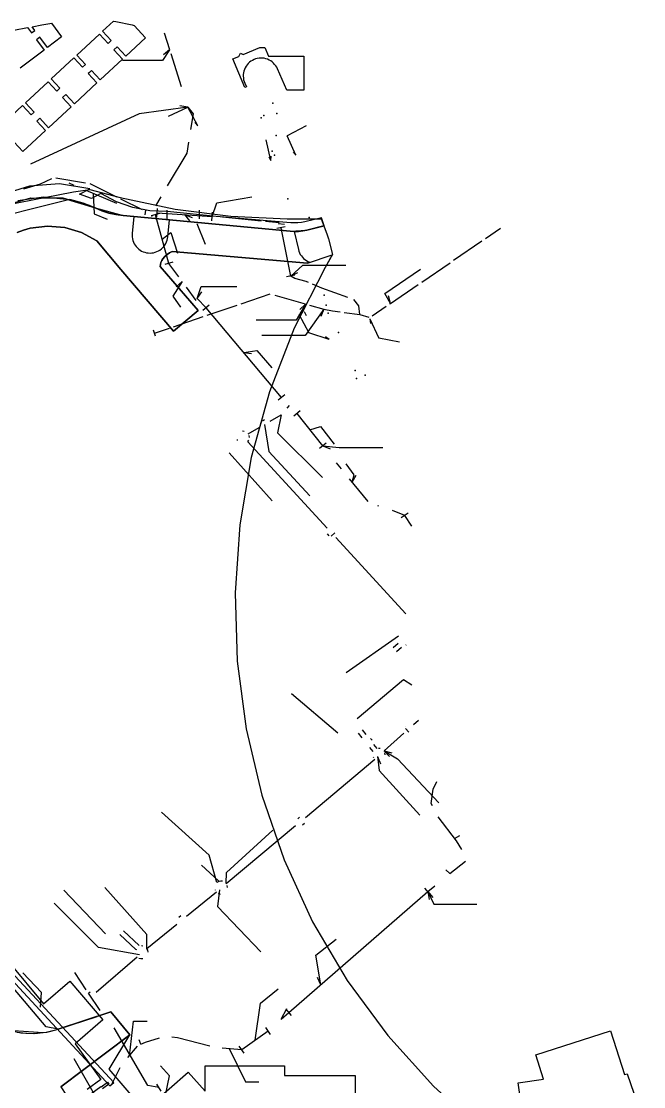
# Model space of a CAD drawing. Header units: metres. Extents: x -3782 to -2031, y 18790 to 19846.
# Drawn here: x -2140.7 to -2067.5, y 19476.4 to 19601.7 of the extents above; entities that cross this region are included whole.
import ezdxf

# ---------------------------------------------------------------- set-up
doc = ezdxf.new("R2010")
doc.units = ezdxf.units.M
for name, color, linetype in [('BOUNDARY', 7, 'Continuous'), ('CURB', 7, 'Continuous'), ('ELECTR_CABLE', 7, 'Continuous'), ('GAS', 7, 'Continuous'), ('GRASS', 7, 'Continuous'), ('GROUND', 7, 'Continuous'), ('OVERHEAD_POWER_LINE', 7, 'Continuous'), ('ROAD', 7, 'Continuous'), ('SEWER', 7, 'Continuous'), ('SIDEWALK_PATH', 7, 'Continuous'), ('TREE', 7, 'Continuous')]:
    doc.layers.add(name, color=color, linetype=linetype)

msp = doc.modelspace()

# ---------------------------------------------------------------- linework, layer by layer
at = {"layer": 'BOUNDARY'}
msp.add_lwpolyline([(-2144.28, 19579.78), (-2134.59, 19581.64), (-2132.67, 19581.91), (-2129.12, 19580.99), (-2122.65, 19579.61), (-2116.08, 19578.77), (-2109.46, 19578.47), (-2105.47, 19578.46), (-2104.8, 19576.7), (-2104.61, 19576.13), (-2104.11, 19574.27), (-2104.98, 19572.76), (-2108.62, 19565.61), (-2111.53, 19558.13), (-2113.68, 19550.39), (-2115.03, 19542.47), (-2115.59, 19534.46), (-2115.34, 19526.44), (-2114.29, 19518.48), (-2112.45, 19510.66), (-2109.83, 19503.07), (-2106.46, 19495.78), (-2102.38, 19488.87), (-2097.63, 19482.4), (-2092.25, 19476.43), (-2086.3, 19471.04)], dxfattribs=at)
at = {"layer": 'CURB'}
for points in [[(-2135.03, 19580.74), (-2146.63, 19577.82)], [(-2133.48, 19580.32), (-2135.03, 19580.74)], [(-2132.06, 19579.75), (-2133.48, 19580.32)], [(-2132.06, 19579.75), (-2128.74, 19578.85)], [(-2128.74, 19578.85), (-2109.12, 19577.01), (-2107.15, 19577.15), (-2105.1, 19577.64)], [(-2136.39, 19483.14), (-2131.81, 19484.65)], [(-2142.23, 19483.02), (-2138.17, 19482.73)], [(-2136.11, 19476.37), (-2127.93, 19482.51)]]:
    msp.add_lwpolyline(points, dxfattribs=at)
at = {"layer": 'ELECTR_CABLE'}
for points in [[(-2123.92, 19600.33), (-2123.3, 19598.39)], [(-2123.3, 19598.36), (-2124.13, 19597.09)], [(-2123.3, 19598.36), (-2124, 19597.75)], [(-2123.15, 19597.91), (-2121.92, 19594.03)], [(-2124.13, 19597.09), (-2128.83, 19597.09)], [(-2121.16, 19591.62), (-2126.89, 19590.82)], [(-2121.16, 19591.62), (-2122.08, 19591.74)], [(-2121.16, 19591.62), (-2120.53, 19590.81)], [(-2126.89, 19590.82), (-2139.66, 19584.9)], [(-2120.53, 19590.81), (-2120.83, 19588.97)], [(-2121.07, 19587.49), (-2121.28, 19586.19)], [(-2121.28, 19586.19), (-2123.56, 19582.35)], [(-2138.47, 19582.57), (-2137.14, 19583.2)], [(-2136.67, 19583.28), (-2133.18, 19582.72)], [(-2134.51, 19582.4), (-2135.1, 19582.65)], [(-2140.45, 19581.99), (-2138.47, 19582.57)], [(-2129.52, 19580.26), (-2133.13, 19581.81)], [(-2132.69, 19582.62), (-2129.53, 19581.05)], [(-2132.27, 19581.44), (-2132.18, 19579.04)], [(-2129.08, 19580.83), (-2126.52, 19579.56)], [(-2124.33, 19581.06), (-2124.95, 19580.01)], [(-2118.3, 19578.74), (-2117.75, 19580.34)], [(-2117.75, 19580.34), (-2113.63, 19581.05)], [(-2132.18, 19579.04), (-2130.62, 19578.42)], [(-2126.14, 19579.48), (-2126.22, 19578.92)], [(-2124.49, 19579.09), (-2125.45, 19578.82)], [(-2123.39, 19573.23), (-2124.97, 19578.95)], [(-2124.78, 19578.68), (-2124.72, 19579.68)], [(-2124.75, 19579.18), (-2118.3, 19578.74)], [(-2123.63, 19579.47), (-2123.63, 19578.47)], [(-2121.52, 19578.96), (-2120.94, 19578.23)], [(-2121.52, 19578.96), (-2120.65, 19578.63)], [(-2119.83, 19579.48), (-2119.83, 19578.48)], [(-2118.33, 19578.24), (-2118.26, 19579.24)], [(-2120.09, 19577.92), (-2119.09, 19575.47)], [(-2117.05, 19578.7), (-2112.51, 19578.24)], [(-2112.01, 19578.19), (-2110.39, 19578.03)], [(-2110.5, 19577.92), (-2109.79, 19577.82)], [(-2124.18, 19576.09), (-2123.16, 19576.87)], [(-2123.16, 19576.87), (-2122.35, 19574.44)], [(-2109.68, 19577.51), (-2110.66, 19577.32)], [(-2109.03, 19571.73), (-2110.17, 19577.41)], [(-2086.12, 19576.15), (-2084.36, 19577.35)], [(-2089.88, 19573.59), (-2086.54, 19575.87)], [(-2122.9, 19573.36), (-2123.87, 19573.09)], [(-2122.21, 19571.64), (-2123.39, 19573.23)], [(-2109.03, 19571.73), (-2107.62, 19573.02)], [(-2107.62, 19573.02), (-2102.54, 19573.02)], [(-2093.63, 19571.03), (-2090.29, 19573.31)], [(-2108.54, 19571.83), (-2109.53, 19571.64)], [(-2109.03, 19571.73), (-2108.2, 19572.15)], [(-2108.55, 19571.44), (-2109.03, 19571.73)], [(-2107.23, 19571.1), (-2108.55, 19571.44)], [(-2097.98, 19569.67), (-2093.78, 19572.54)], [(-2121.8, 19571.09), (-2122.92, 19569.38)], [(-2121.8, 19571.09), (-2122.51, 19570.47)], [(-2120.15, 19568.85), (-2121.32, 19570.44)], [(-2120.03, 19569.09), (-2119.57, 19570.52)], [(-2119.57, 19570.52), (-2115.39, 19570.52)], [(-2106.95, 19570.98), (-2107.23, 19571.1)], [(-2105.39, 19570.31), (-2106.49, 19570.78)], [(-2102.31, 19569.23), (-2105.39, 19570.31)], [(-2097.31, 19568.51), (-2094.05, 19570.74)], [(-2122.92, 19569.38), (-2122, 19568.08)], [(-2120.03, 19569.09), (-2119.51, 19569.87)], [(-2119, 19568), (-2120.03, 19569.09)], [(-2114.88, 19568.48), (-2111.47, 19569.64)], [(-2110.89, 19569.47), (-2107.33, 19568.45)], [(-2101.01, 19568.22), (-2101.61, 19568.98)], [(-2097.31, 19568.51), (-2097.98, 19569.67)], [(-2097.31, 19568.51), (-2097.54, 19569.42)], [(-2118.62, 19568.33), (-2119.39, 19567.68)], [(-2110.13, 19557.46), (-2119, 19568)], [(-2118.86, 19567.13), (-2115.35, 19568.32)], [(-2107.29, 19568.44), (-2108.4, 19566.53)], [(-2107.29, 19568.44), (-2107.96, 19567.79)], [(-2105.16, 19567.83), (-2107.35, 19564.75)], [(-2106.84, 19568.32), (-2105.16, 19567.83)], [(-2105.16, 19567.83), (-2105.48, 19566.96)], [(-2105.16, 19567.83), (-2104.13, 19567.65)], [(-2104.13, 19567.65), (-2103.23, 19567.53)], [(-2100.9, 19567.2), (-2101.01, 19568.22)], [(-2099.47, 19567.04), (-2097.8, 19568.18)], [(-2097.39, 19568.46), (-2097.31, 19568.51)], [(-2122.84, 19565.77), (-2119.34, 19566.97)], [(-2108.4, 19566.53), (-2113.09, 19566.53)], [(-2102.74, 19567.46), (-2100.9, 19567.2)], [(-2100.9, 19567.2), (-2099.85, 19566.91)], [(-2124.95, 19564.66), (-2125.19, 19565.37)], [(-2125.07, 19565.02), (-2123.32, 19565.61)], [(-2107.35, 19564.75), (-2112.43, 19564.75)], [(-2114.57, 19562.73), (-2113.03, 19562.96)], [(-2114.57, 19562.73), (-2113.64, 19562.62)], [(-2113.03, 19562.96), (-2111.27, 19560.92)], [(-2109.75, 19557.78), (-2110.51, 19557.14)], [(-2109.22, 19556.51), (-2109.49, 19556.21)], [(-2107.92, 19555.87), (-2108.69, 19555.24)], [(-2105.25, 19551.75), (-2108.3, 19555.55)], [(-2106.78, 19553.65), (-2105.53, 19554.04)], [(-2105.53, 19554.04), (-2103.91, 19551.94)], [(-2104.86, 19552.07), (-2105.64, 19551.44)], [(-2105.25, 19551.75), (-2103.32, 19551.57)], [(-2105.25, 19551.75), (-2104.38, 19551.42)], [(-2103.32, 19551.57), (-2098.2, 19551.57)], [(-2103.08, 19549.05), (-2103.65, 19549.75)], [(-2101.59, 19548.35), (-2102.5, 19549.64)], [(-2099.93, 19545.2), (-2102.13, 19547.89)], [(-2101.79, 19547.47), (-2101.59, 19548.35)], [(-2101.79, 19547.47), (-2101.35, 19548.3)], [(-2098.68, 19544.67), (-2098.8, 19544.71)], [(-2095.62, 19543.58), (-2097.06, 19544.16)], [(-2095.21, 19543.86), (-2096.04, 19543.3)], [(-2094.77, 19542.31), (-2095.62, 19543.58)], [(-2092.5, 19509.7), (-2092.28, 19511.39)], [(-2092.28, 19511.39), (-2091.85, 19512.28)], [(-2092.37, 19509.43), (-2092.5, 19509.7)], [(-2089.53, 19505.28), (-2091.68, 19508.11)], [(-2089.75, 19505.56), (-2089.12, 19505.94)], [(-2088.9, 19504.28), (-2089.53, 19505.28)], [(-2090.32, 19501.45), (-2088.49, 19502.91)], [(-2090.32, 19501.45), (-2090.78, 19501.9)], [(-2092.91, 19499.33), (-2092.09, 19500)], [(-2109.26, 19485.11), (-2092.91, 19499.33)], [(-2092.58, 19498.95), (-2093.24, 19499.71)], [(-2092.91, 19499.33), (-2092.21, 19497.86)], [(-2092.91, 19499.33), (-2092.75, 19498.41)], [(-2092.91, 19499.33), (-2092.3, 19498.63)], [(-2092.21, 19497.86), (-2087.13, 19497.86)], [(-2106.07, 19491.86), (-2103.69, 19493.74)], [(-2105.51, 19488.37), (-2106.07, 19491.86)], [(-2141.96, 19489.92), (-2129.87, 19476.87)], [(-2142.4, 19489.52), (-2130.31, 19476.46)], [(-2138.36, 19487.44), (-2140.57, 19489.77)], [(-2133.1, 19487.78), (-2134.46, 19489.81)], [(-2105.51, 19488.37), (-2105.9, 19489.22)], [(-2138.47, 19485.72), (-2138.36, 19487.44)], [(-2112.58, 19486.2), (-2110.53, 19487.88)], [(-2131.46, 19485.33), (-2132.82, 19487.36)], [(-2113.24, 19481.83), (-2112.58, 19486.2)], [(-2110.16, 19484.3), (-2109.48, 19485.59)], [(-2110.16, 19484.3), (-2109.26, 19485.11)], [(-2108.93, 19484.73), (-2109.58, 19485.49)], [(-2128.01, 19480.02), (-2127.53, 19484.1)], [(-2127.53, 19484.1), (-2125.94, 19484.1)], [(-2125.84, 19476.51), (-2129.82, 19483.3)], [(-2114.8, 19480.74), (-2111.69, 19482.93)], [(-2111.4, 19482.52), (-2111.97, 19483.34)], [(-2128.19, 19479.81), (-2127.08, 19481.15)], [(-2126.67, 19481.36), (-2126.87, 19481.88)], [(-2126.67, 19481.36), (-2126.14, 19481.62)], [(-2126.14, 19481.62), (-2124.5, 19482.11)], [(-2123.03, 19482.22), (-2122.36, 19482.16)], [(-2122.36, 19482.16), (-2118.56, 19481.19)], [(-2114.51, 19480.33), (-2115.09, 19481.15)], [(-2117.09, 19480.94), (-2114.8, 19480.74)], [(-2116.28, 19480.87), (-2114.38, 19476.96)], [(-2130.82, 19473.17), (-2134.54, 19479.65)], [(-2130.09, 19476.66), (-2129.09, 19478.62)], [(-2123.32, 19477.64), (-2124.38, 19478.83)], [(-2123.77, 19475.37), (-2123.32, 19477.64)], [(-2130.31, 19476.46), (-2129.87, 19476.87)], [(-2124.54, 19476.26), (-2125.84, 19476.51)], [(-2124.28, 19475.83), (-2124.8, 19476.69)], [(-2114.38, 19476.96), (-2112.79, 19476.96)]]:
    msp.add_lwpolyline(points, dxfattribs=at)
msp.add_lwpolyline([(-2114.62, 19597.8), (-2112.66, 19598.63), (-2112.08, 19598.61), (-2111.66, 19597.62), (-2107.51, 19597.62), (-2107.51, 19593.62), (-2109.51, 19593.62), (-2110.6, 19596.12), (-2110.69, 19596.3), (-2110.8, 19596.48), (-2110.93, 19596.64), (-2111.07, 19596.79), (-2111.22, 19596.93), (-2111.39, 19597.05), (-2111.57, 19597.15), (-2111.76, 19597.23), (-2111.95, 19597.3), (-2112.15, 19597.35), (-2112.36, 19597.37), (-2112.56, 19597.38), (-2112.77, 19597.36), (-2112.97, 19597.33), (-2113.17, 19597.28), (-2113.36, 19597.2), (-2113.55, 19597.11), (-2113.72, 19597), (-2113.89, 19596.88), (-2114.04, 19596.74), (-2114.17, 19596.58), (-2114.29, 19596.41), (-2114.39, 19596.24), (-2114.48, 19596.05), (-2114.54, 19595.85), (-2114.59, 19595.65), (-2114.62, 19595.45), (-2114.62, 19595.24), (-2114.61, 19595.04), (-2114.58, 19594.83), (-2114.52, 19594.63), (-2114.45, 19594.44), (-2114.26, 19594), (-2114.44, 19593.92), (-2115.86, 19597.28), (-2115.15, 19597.58), (-2114.94, 19597.97)], close=True, dxfattribs=at)
at = {"layer": 'GAS'}
for points in [[(-2143.27, 19589.33), (-2140.61, 19591.79), (-2139.59, 19590.69), (-2139.23, 19591.03), (-2140.25, 19592.13), (-2137.59, 19594.59), (-2136.57, 19593.49), (-2136.2, 19593.83), (-2137.22, 19594.93), (-2134.56, 19597.39), (-2133.54, 19596.29), (-2133.18, 19596.63), (-2134.2, 19597.73), (-2131.54, 19600.19), (-2130.52, 19599.09), (-2130.15, 19599.43), (-2131.17, 19600.53), (-2129.91, 19601.7), (-2129.6, 19601.67), (-2127.68, 19601.28), (-2127.48, 19601.22), (-2126.12, 19599.76), (-2128.45, 19597.6), (-2129.47, 19598.7), (-2129.84, 19598.36), (-2128.82, 19597.26), (-2131.48, 19594.8), (-2132.5, 19595.9), (-2132.71, 19595.7), (-2132.86, 19595.56), (-2131.84, 19594.46), (-2134.5, 19591.99), (-2135.52, 19593.09), (-2135.89, 19592.75), (-2134.87, 19591.65), (-2137.53, 19589.19), (-2138.55, 19590.29), (-2138.91, 19589.95), (-2137.9, 19588.85), (-2140.55, 19586.39), (-2141.57, 19587.49)], [(-2141.63, 19600.65), (-2140.03, 19600.96), (-2139.56, 19600.33), (-2139.16, 19600.62), (-2139.48, 19601.06), (-2138.34, 19601.28), (-2137.38, 19601.44), (-2137.19, 19601.47), (-2136, 19599.86), (-2137.66, 19598.62), (-2138.56, 19599.82), (-2138.96, 19599.52), (-2138.06, 19598.32), (-2140.89, 19596.21)]]:
    msp.add_lwpolyline(points, dxfattribs=at)
at = {"layer": 'GRASS'}
msp.add_lwpolyline([(-2141.17, 19580.63), (-2138.12, 19581.04), (-2135.03, 19580.74), (-2134.63, 19580.66), (-2134.25, 19580.56), (-2133.86, 19580.44), (-2133.48, 19580.32), (-2133.12, 19580.19), (-2132.76, 19580.06), (-2132.41, 19579.91), (-2132.06, 19579.75), (-2131.26, 19579.42), (-2130.44, 19579.15), (-2129.6, 19578.96), (-2128.74, 19578.85), (-2109.12, 19577.01), (-2108.62, 19576.98), (-2108.13, 19576.99), (-2107.63, 19577.05), (-2107.15, 19577.15), (-2105.1, 19577.64), (-2105.41, 19578.59), (-2107.38, 19578.12), (-2107.79, 19578.04), (-2108.2, 19577.99), (-2108.61, 19577.98), (-2109.02, 19578), (-2117.83, 19578.76), (-2123.57, 19579.33), (-2125.62, 19579.42), (-2127.63, 19579.8), (-2129.56, 19580.48), (-2131.38, 19581.44), (-2132.48, 19580.85), (-2133.88, 19581.36), (-2132.66, 19582), (-2136.23, 19582.58), (-2139.79, 19582.32), (-2143.19, 19581.25)], dxfattribs=at)
msp.add_lwpolyline([(-2121.86, 19471.05), (-2127.12, 19474.59), (-2130.39, 19478.45), (-2127.99, 19482.47), (-2136.11, 19476.37), (-2135.41, 19475.35), (-2134.72, 19474.33), (-2134.03, 19473.31), (-2133.35, 19472.29), (-2132.51, 19471.24), (-2131.52, 19470.35), (-2130.4, 19469.64), (-2129.16, 19469.12), (-2120.05, 19466.17), (-2116.95, 19467.74)], close=True, dxfattribs=at)
at = {"layer": 'GROUND'}
msp.add_lwpolyline([(-2134.59, 19581.64), (-2132.67, 19581.91), (-2129.12, 19580.99), (-2122.65, 19579.61), (-2116.08, 19578.77), (-2109.46, 19578.47), (-2105.47, 19578.46), (-2105.15, 19577.63), (-2107.15, 19577.15), (-2107.63, 19577.05), (-2108.13, 19576.99), (-2108.62, 19576.98), (-2109.12, 19577.01), (-2128.74, 19578.85), (-2129.6, 19578.96), (-2130.44, 19579.15), (-2131.26, 19579.42), (-2132.06, 19579.75), (-2135.8, 19580.89), (-2138.39, 19580.91)], close=True, dxfattribs=at)
for points in [[(-2141.22, 19576.86), (-2140.47, 19577.14), (-2139.69, 19577.37), (-2137.65, 19577.61), (-2135.62, 19577.43), (-2133.67, 19576.84), (-2131.86, 19575.87), (-2129.02, 19572.51), (-2122.85, 19565.26), (-2119.95, 19567.7), (-2124.41, 19572.85), (-2124.37, 19573.09), (-2124.31, 19573.32), (-2124.21, 19573.55), (-2124.09, 19573.76), (-2123.85, 19574.02), (-2123.59, 19574.26), (-2123.31, 19574.47), (-2123, 19574.64), (-2107.08, 19573.26), (-2104.15, 19574.22), (-2104.98, 19572.76), (-2108.62, 19565.61), (-2111.53, 19558.13), (-2113.68, 19550.39), (-2115.03, 19542.47), (-2115.59, 19534.46), (-2115.34, 19526.44), (-2114.29, 19518.48), (-2112.45, 19510.66), (-2109.83, 19503.07), (-2106.46, 19495.78), (-2102.38, 19488.87), (-2097.63, 19482.4), (-2092.25, 19476.43), (-2086.3, 19471.04)], [(-2136.11, 19476.37), (-2127.99, 19482.47), (-2130.2, 19485.18), (-2136.39, 19483.14), (-2137.81, 19483.43), (-2147.25, 19494.5)]]:
    msp.add_lwpolyline(points, dxfattribs=at)
at = {"layer": 'OVERHEAD_POWER_LINE'}
for points in [[(-2123.41, 19590.53), (-2121.16, 19591.62)], [(-2119.97, 19589.41), (-2121.16, 19591.62)], [(-2120.33, 19589.79), (-2119.97, 19589.41)], [(-2107.23, 19589.39), (-2109.45, 19588.23)], [(-2111.37, 19585.31), (-2111.91, 19587.75)], [(-2108.42, 19585.96), (-2109.45, 19588.23)], [(-2111.61, 19585.77), (-2111.37, 19585.31)], [(-2111.37, 19585.31), (-2111.35, 19585.83)], [(-2108.75, 19586.36), (-2108.42, 19585.96)], [(-2108.07, 19567.27), (-2106.89, 19565.07)], [(-2107.19, 19567.05), (-2107.43, 19567.51)], [(-2099.72, 19566.69), (-2098.69, 19564.41)], [(-2099.72, 19566.69), (-2099.64, 19566.17)], [(-2104.51, 19564.29), (-2106.89, 19565.07)], [(-2104.51, 19564.29), (-2104.95, 19564.57)], [(-2096.23, 19563.95), (-2098.69, 19564.41)]]:
    msp.add_lwpolyline(points, dxfattribs=at)
at = {"layer": 'ROAD'}
for points in [[(-2143.32, 19579.89), (-2139.63, 19580.92), (-2139.63, 19580.92), (-2135.8, 19580.89), (-2135.8, 19580.89), (-2132.06, 19579.75), (-2131.26, 19579.42), (-2131.26, 19579.42), (-2130.44, 19579.15), (-2130.44, 19579.15), (-2129.6, 19578.96), (-2129.6, 19578.96), (-2128.74, 19578.85), (-2128.74, 19578.84), (-2127.5, 19578.73), (-2127.69, 19576.74), (-2127.7, 19576.53), (-2127.69, 19576.33), (-2127.66, 19576.12), (-2127.61, 19575.92), (-2127.54, 19575.73), (-2127.45, 19575.54), (-2127.34, 19575.37), (-2127.22, 19575.2), (-2127.08, 19575.05), (-2126.92, 19574.91), (-2126.76, 19574.79), (-2126.58, 19574.68), (-2126.39, 19574.6), (-2126.2, 19574.53), (-2126, 19574.48), (-2125.8, 19574.45), (-2125.59, 19574.44), (-2125.38, 19574.45), (-2125.18, 19574.48), (-2124.98, 19574.53), (-2124.79, 19574.61), (-2124.6, 19574.69), (-2124.43, 19574.8), (-2124.26, 19574.92), (-2124.11, 19575.06), (-2123.97, 19575.22), (-2123.85, 19575.38), (-2123.74, 19575.56), (-2123.66, 19575.75), (-2123.59, 19575.94), (-2123.54, 19576.14), (-2123.51, 19576.35), (-2123.32, 19578.34), (-2109.11, 19577.01), (-2108.65, 19576.98), (-2108.14, 19574.85), (-2108.08, 19574.65), (-2108, 19574.46), (-2107.91, 19574.28), (-2107.79, 19574.11), (-2107.66, 19573.95), (-2107.52, 19573.8), (-2107.36, 19573.67), (-2107.19, 19573.55), (-2107.01, 19573.45), (-2106.82, 19573.37), (-2106.78, 19573.36), (-2107.08, 19573.26), (-2107.08, 19573.26), (-2123, 19574.64), (-2123, 19574.64), (-2123.01, 19574.64), (-2123.31, 19574.47), (-2123.31, 19574.46), (-2123.59, 19574.26), (-2123.59, 19574.26), (-2123.85, 19574.02), (-2123.85, 19574.02), (-2124.09, 19573.76), (-2124.09, 19573.76), (-2124.21, 19573.55), (-2124.21, 19573.55), (-2124.31, 19573.32), (-2124.31, 19573.32), (-2124.37, 19573.09), (-2124.37, 19573.09), (-2124.41, 19572.85), (-2124.41, 19572.85), (-2124.41, 19572.85), (-2119.95, 19567.7), (-2119.95, 19567.69), (-2119.95, 19567.69), (-2122.85, 19565.27), (-2122.85, 19565.26), (-2122.85, 19565.27), (-2129.02, 19572.51), (-2131.86, 19575.87), (-2131.86, 19575.87), (-2133.67, 19576.84), (-2133.67, 19576.84), (-2135.62, 19577.43), (-2135.62, 19577.43), (-2137.65, 19577.61), (-2137.65, 19577.61), (-2139.69, 19577.37), (-2139.69, 19577.37), (-2140.47, 19577.14), (-2140.47, 19577.14), (-2141.22, 19576.86)], [(-2141.23, 19482.79), (-2140.21, 19482.67), (-2140.21, 19482.66), (-2139.19, 19482.65), (-2139.19, 19482.65), (-2138.17, 19482.73), (-2138.17, 19482.73), (-2137.72, 19482.8), (-2137.27, 19482.9), (-2136.83, 19483.01), (-2136.39, 19483.14), (-2130.2, 19485.18), (-2130.2, 19485.18), (-2127.99, 19482.47), (-2127.99, 19482.47), (-2136.11, 19476.37)]]:
    msp.add_lwpolyline(points, dxfattribs=at)
at = {"layer": 'SEWER'}
for points in [[(-2111.46, 19554.66), (-2110.17, 19555.39)], [(-2110.17, 19555.39), (-2110.6, 19553.29)], [(-2114.06, 19553.19), (-2112.76, 19553.92)], [(-2112.51, 19554.46), (-2112.5, 19554.43)], [(-2112.13, 19554.81), (-2112.37, 19554.67)], [(-2112.11, 19554.29), (-2111.62, 19551.09)], [(-2114.51, 19553.46), (-2114.7, 19553.48)], [(-2113.9, 19552.73), (-2113.94, 19552.97)], [(-2110.6, 19553.29), (-2105.31, 19548.04)], [(-2115.35, 19552.49), (-2115.33, 19552.4)], [(-2114.09, 19552.24), (-2113.96, 19552.44)], [(-2104.76, 19542.09), (-2114.09, 19552.23)], [(-2116.27, 19550.95), (-2111.23, 19545.31)], [(-2111.62, 19551.09), (-2106.81, 19545.87)], [(-2104.76, 19541.4), (-2104.57, 19541.19)], [(-2104.28, 19541.14), (-2103.85, 19541.54)], [(-2095.51, 19532.01), (-2103.75, 19540.98)], [(-2096.35, 19529.38), (-2102.51, 19525.06)], [(-2096.97, 19528.04), (-2096.39, 19528.53)], [(-2096.59, 19527.58), (-2096, 19528.07)], [(-2095.48, 19528.33), (-2095.45, 19528.34)], [(-2095.77, 19524.22), (-2101.24, 19519.65)], [(-2094.8, 19523.62), (-2095.77, 19524.22)], [(-2103.51, 19517.96), (-2108.95, 19522.57)], [(-2095.48, 19518.79), (-2095.51, 19518.77)], [(-2094.59, 19518.97), (-2093.99, 19519.51)], [(-2101.12, 19517.98), (-2100.69, 19517.43)], [(-2100.65, 19518.35), (-2100.22, 19517.81)], [(-2098.06, 19515.87), (-2095.71, 19517.98)], [(-2095.54, 19518.51), (-2095.15, 19518.07)], [(-2099.75, 19516.26), (-2099.38, 19515.79)], [(-2099.47, 19517.13), (-2099.65, 19517.35)], [(-2099.28, 19516.63), (-2098.91, 19516.16)], [(-2099.34, 19515.18), (-2099.31, 19515.08)], [(-2098.84, 19515.23), (-2098.62, 19513.57)], [(-2098.84, 19515.23), (-2098.47, 19514.37)], [(-2098.51, 19516.14), (-2098.7, 19516.16)], [(-2098.06, 19515.87), (-2096.49, 19514.95)], [(-2098.06, 19515.87), (-2097.41, 19515.2)], [(-2098.06, 19515.87), (-2097.16, 19515.64)], [(-2097.91, 19515.42), (-2097.95, 19515.66)], [(-2096.49, 19514.95), (-2091.62, 19509.76)], [(-2107.32, 19508.05), (-2099.16, 19514.89)], [(-2098.62, 19513.57), (-2093.83, 19508.3)], [(-2118.65, 19503.62), (-2124.23, 19508.66)], [(-2108, 19508.08), (-2108.22, 19507.9)], [(-2116.62, 19500.26), (-2108.47, 19507.09)], [(-2116.61, 19501.56), (-2111.14, 19506.54)], [(-2107.64, 19507.17), (-2107.4, 19507.37)], [(-2119.52, 19502.45), (-2117.52, 19500.6)], [(-2117.72, 19500.38), (-2118.65, 19503.62)], [(-2116.62, 19500.26), (-2116.61, 19501.56)], [(-2117.51, 19500.51), (-2117.72, 19500.38)], [(-2117.27, 19500.56), (-2117.51, 19500.51)], [(-2117.08, 19500.54), (-2117.27, 19500.56)], [(-2116.47, 19499.8), (-2116.51, 19500.04)], [(-2130.83, 19494.36), (-2135.75, 19499.51)], [(-2125.97, 19494.27), (-2130.91, 19499.82)], [(-2121.3, 19496.43), (-2117.79, 19499.28)], [(-2117.94, 19499.55), (-2117.92, 19499.48)], [(-2117.43, 19499.54), (-2117.67, 19497.57)], [(-2117.59, 19499.13), (-2117.36, 19499.04)], [(-2131.64, 19492.73), (-2136.89, 19497.98)], [(-2117.67, 19497.57), (-2112.56, 19492.23)], [(-2121.98, 19496.47), (-2122.2, 19496.29)], [(-2125.97, 19492.64), (-2122.46, 19495.48)], [(-2129.14, 19494.28), (-2127.27, 19492.53)], [(-2128.73, 19494.72), (-2126.86, 19492.97)], [(-2125.97, 19492.64), (-2125.97, 19494.27)], [(-2126.82, 19491.9), (-2131.64, 19492.73)], [(-2127.22, 19492.56), (-2127.27, 19492.42)], [(-2126.43, 19492.91), (-2126.61, 19492.93)], [(-2125.86, 19492.42), (-2125.97, 19492.64)], [(-2125.82, 19492.18), (-2125.86, 19492.42)], [(-2131.95, 19487.5), (-2127.1, 19491.65)], [(-2126.9, 19491.51), (-2126.67, 19491.44)], [(-2126.67, 19491.44), (-2126.43, 19491.45)], [(-2142.16, 19490.98), (-2138.15, 19486.13), (-2135.04, 19488.8), (-2131.13, 19484.24), (-2134.42, 19481.43), (-2131.39, 19477.21), (-2133.01, 19476.05)], [(-2132.63, 19487.51), (-2132.85, 19487.33)], [(-2081.48, 19471.42), (-2082.26, 19476.82), (-2079.3, 19477.26), (-2080.21, 19480.11), (-2071.4, 19482.94), (-2069.75, 19477.79), (-2069.46, 19477.89), (-2067.5, 19472.22)], [(-2127.8, 19472.21), (-2121.09, 19478.09), (-2119.11, 19475.84), (-2119.11, 19478.84), (-2109.79, 19478.84), (-2109.79, 19477.71), (-2101.44, 19477.71), (-2101.44, 19474.71)], [(-2132.57, 19475.52), (-2131.37, 19476.38), (-2131.35, 19476.36), (-2130.6, 19476.9), (-2130.44, 19476.67), (-2131.19, 19476.13)]]:
    msp.add_lwpolyline(points, dxfattribs=at)
at = {"layer": 'SIDEWALK_PATH'}
msp.add_lwpolyline([(-2137.81, 19483.43), (-2147.25, 19494.5), (-2147.83, 19487.44), (-2147.83, 19487.24), (-2147.79, 19487.05), (-2147.71, 19486.87), (-2147.6, 19486.71), (-2147.14, 19486.17), (-2146.1, 19485.12), (-2144.92, 19484.23), (-2143.63, 19483.52), (-2142.23, 19483.02), (-2140.78, 19482.72), (-2139.3, 19482.64), (-2137.83, 19482.78), (-2136.39, 19483.14)], close=True, dxfattribs=at)
at = {"layer": 'TREE'}
for p in [(-2111.13, 19592.07), (-2112.5, 19590.35), (-2112.21, 19590.61), (-2110.67, 19590.86), (-2110.77, 19588.25), (-2111.23, 19586.42), (-2110.95, 19585.95), (-2109.37, 19580.81), (-2125.39, 19578.83), (-2106.88, 19578.61), (-2105.1, 19569.48), (-2104.88, 19568.32), (-2104.63, 19567.38), (-2103.43, 19565.08), (-2101.45, 19560.63), (-2101.31, 19559.68), (-2100.27, 19560.07)]:
    msp.add_point(p, dxfattribs=at)

doc.saveas('drawing.dxf')
